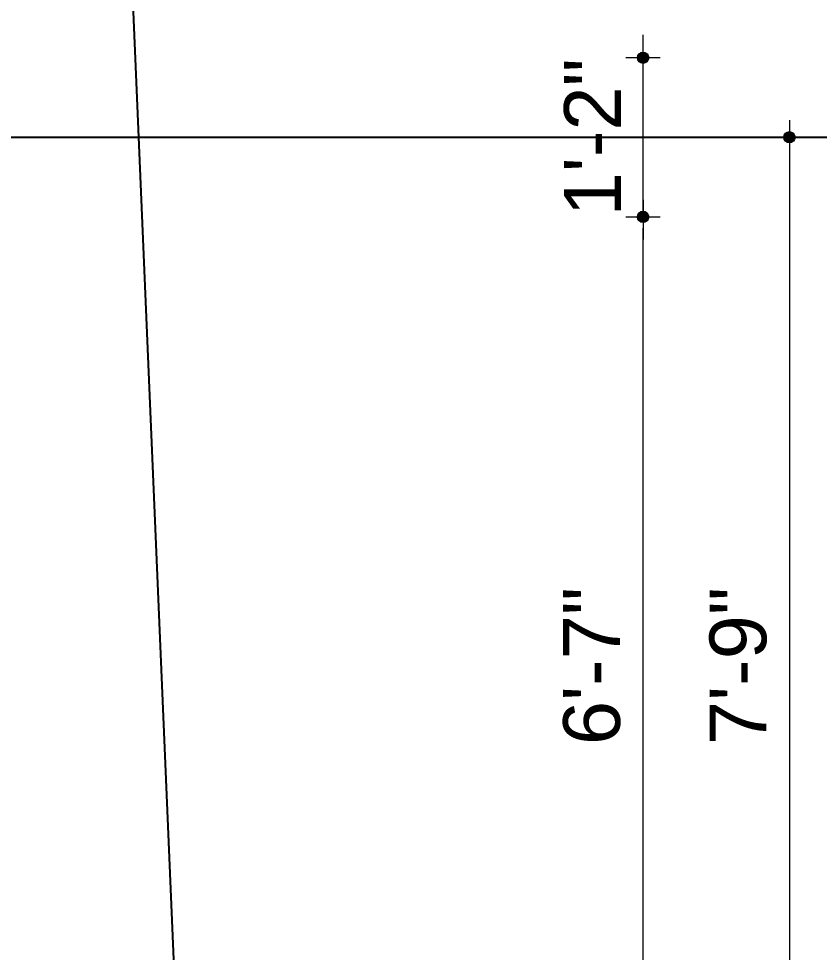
# Model space of a CAD drawing. Header units: inches. Extents: x -4597 to 93300, y -11124 to 5932.
# Drawn here: x -315.3 to -244.9, y -9769.8 to -9687.6 of the extents above; entities that cross this region are included whole.
import ezdxf

# ---------------------------------------------------------------- set-up
doc = ezdxf.new("R2010")
doc.units = ezdxf.units.IN
doc.header["$LTSCALE"] = 0.5
doc.header["$MEASUREMENT"] = 0
doc.header["$PDMODE"] = 66
doc.layers.add('hatch', color=9, linetype='Continuous', lineweight=0)
doc.layers.add('Toilet', color=7, linetype='Continuous', lineweight=25)
doc.styles.get("Standard").update_dxf_attribs({"font": 'arial.ttf'})
doc.dimstyles.new('S8', dxfattribs={"dimtxt": 5, "dimasz": 1, "dimexe": 6, "dimexo": 18, "dimgap": 1.9375, "dimtad": 1, "dimdec": 0, "dimzin": 3, "dimdsep": 46, "dimlunit": 4, "dimtxsty": 'Standard', "dimblk": 'dot 2', "dimcen": 12, "dimse1": 1, "dimse2": 1, "dimclrd": 1, "dimclre": 1, "dimclrt": 256, "dimadec": 0, "dimazin": 0, "dimtfac": 0.75, "dimtdec": 0, "dimtix": 1, "dimtmove": 1, "dimatfit": 3, "dimldrblk": 'DOT', "dimfxl": 1, "dimtolj": 1, "dimtzin": 0, "dimlwd": 9, "dimlwe": 9, "dimarcsym": 0})

# ---------------------------------------------------------------- blocks, each defined once
blk = doc.blocks.new('dot1')
at = {"layer": 'hatch'}
h = blk.add_hatch(color=256, dxfattribs=at)
edge = h.paths.add_edge_path()
edge.add_arc((0, 0), 1, 0, 360)
for p, q in [((0, 3), (0, -3)), ((3, 0), (-3, 0))]:
    blk.add_line(p, q, dxfattribs=at)
blk.add_circle((0, 0), 1, dxfattribs=at)
blk = doc.blocks.new('dot 2')
at = {"layer": 'hatch', "xscale": 0.5, "yscale": 0.5, "zscale": 0.5}
blk.add_blockref('dot1', (0, 0), dxfattribs=at)
blk = doc.blocks.new('*D433')
at = {"layer": 'Defpoints', "color": 0, "transparency": 16777216}
for p in [(-417.908, -9705.083), (-260.406, -9705.083), (-294.124, -9784.083)]:
    blk.add_point(p, dxfattribs=at)
at = {"layer": 'Toilet', "color": 1, "lineweight": 9, "transparency": 16777216}
blk.add_line((-260.406, -9783.083), (-260.406, -9706.083), dxfattribs=at)
for p, rotation in [((-260.406, -9705.083), 90), ((-260.406, -9784.083), 270)]:
    blk.add_blockref('dot 2', p, dxfattribs=dict(at, rotation=rotation))
at = {"layer": 'Toilet', "transparency": 16777216, "insert": (-264.897, -9744.583), "char_height": 5, "attachment_point": 5, "rotation": 90}
blk.add_mtext('\\A1;6\'-7"', dxfattribs=at)
blk = doc.blocks.new('_Dot')
at = {"color": 0, "linetype": 'ByBlock', "lineweight": -2}
blk.add_line((-0.5, 0), (-1, 0), dxfattribs=at)
at = {"color": 0, "linetype": 'ByBlock', "const_width": 0.5}
blk.add_lwpolyline([(-0.25, 0, 1), (0.25, 0, 1)], format="xyb", close=True, dxfattribs=at)
blk = doc.blocks.new('*D434')
at = {"layer": 'Defpoints', "color": 0, "transparency": 16777216}
for p in [(-417.908, -9691.083), (-260.406, -9691.083), (-417.908, -9705.083)]:
    blk.add_point(p, dxfattribs=at)
at = {"layer": 'Toilet', "color": 1, "lineweight": 9, "transparency": 16777216}
for p, q in [((-260.406, -9690.083), (-260.406, -9689.083)), ((-260.406, -9705.083), (-260.406, -9691.083)), ((-260.406, -9706.083), (-260.406, -9707.083))]:
    blk.add_line(p, q, dxfattribs=at)
for p, rotation in [((-260.406, -9691.083), 270), ((-260.406, -9705.083), 90)]:
    blk.add_blockref('dot 2', p, dxfattribs=dict(at, rotation=rotation))
at = {"layer": 'Toilet', "transparency": 16777216, "insert": (-264.854, -9698.083), "char_height": 5, "attachment_point": 5, "rotation": 90}
blk.add_mtext('\\A1;1\'-2"', dxfattribs=at)
blk = doc.blocks.new('*D435')
at = {"layer": 'Defpoints', "color": 0, "transparency": 16777216}
for p in [(-417.908, -9698.083), (-294.124, -9791.083), (-247.531, -9791.083)]:
    blk.add_point(p, dxfattribs=at)
at = {"layer": 'Toilet', "color": 1, "lineweight": 9, "transparency": 16777216}
blk.add_line((-247.531, -9699.083), (-247.531, -9790.083), dxfattribs=at)
for p, rotation in [((-247.531, -9698.083), 90), ((-247.531, -9791.083), 270)]:
    blk.add_blockref('dot 2', p, dxfattribs=dict(at, rotation=rotation))
at = {"layer": 'Toilet', "transparency": 16777216, "insert": (-252.021, -9744.583), "char_height": 5, "attachment_point": 5, "rotation": 90}
blk.add_mtext('\\A1;7\'-9"', dxfattribs=at)
blk = doc.blocks.new('*D439')
at = {"layer": 'Defpoints', "color": 0, "transparency": 16777216}
for p in [(-417.908, -9691.083), (-232.872, -9691.083), (-277.265, -10178.689)]:
    blk.add_point(p, dxfattribs=at)
at = {"layer": 'Toilet', "color": 1, "lineweight": 9, "transparency": 16777216}
blk.add_line((-232.872, -10177.689), (-232.872, -9692.083), dxfattribs=at)
for p, rotation in [((-232.872, -9691.083), 90), ((-232.872, -10178.689), 270)]:
    blk.add_blockref('dot 2', p, dxfattribs=dict(at, rotation=rotation))
at = {"layer": 'Toilet', "transparency": 16777216, "insert": (-237.362, -9934.886), "char_height": 5, "attachment_point": 5, "rotation": 90}
blk.add_mtext('\\A1;40\'-8"', dxfattribs=at)

msp = doc.modelspace()

# ---------------------------------------------------------------- linework, layer by layer
msp.add_line((-306.998, -9646.615), (-281.866, -10234.829))
at = {"layer": 'Toilet'}
msp.add_line((-649.836, -9698.083), (-220.486, -9698.083), dxfattribs=at)

# ---------------------------------------------------------------- dimensions: what is measured, and where the dimension line sits
for base, p1, p2, picture, middle in [((-260.406, -9691.083), (-417.908, -9705.083), (-417.908, -9691.083), '*D434', (-264.854, -9698.083)), ((-232.872, -9691.083), (-277.265, -10178.689), (-417.908, -9691.083), '*D439', (-237.362, -9934.886)), ((-247.531, -9791.083), (-417.908, -9698.083), (-294.124, -9791.083), '*D435', (-252.021, -9744.583)), ((-260.406, -9705.083), (-294.124, -9784.083), (-417.908, -9705.083), '*D433', (-264.897, -9744.583))]:
    dim = msp.add_linear_dim(base=base, p1=p1, p2=p2, angle=90, dimstyle='S8', override={"dimfxl": 2, "dimfxlon": 1, "dimarcsym": 1}, dxfattribs=at)
    dim.commit()
    dim.dimension.update_dxf_attribs({"geometry": picture, "text_midpoint": middle})

doc.saveas('drawing.dxf')
